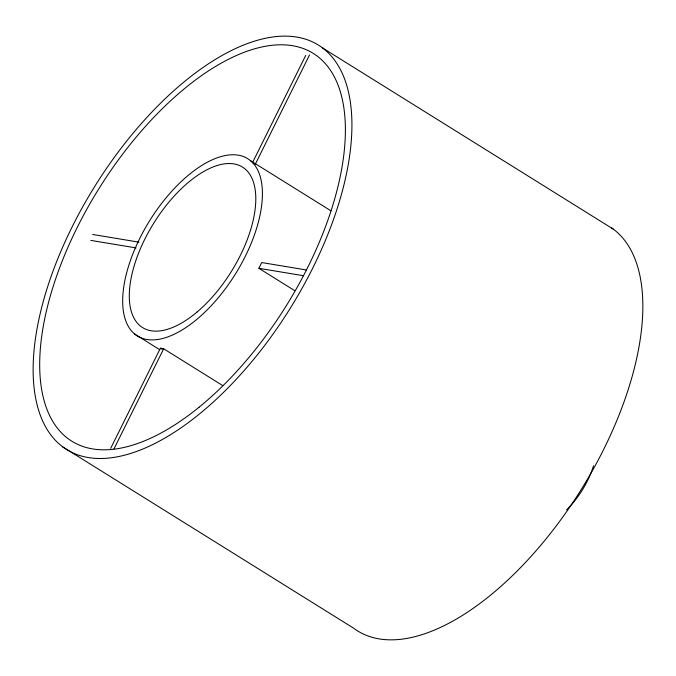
<?xml version="1.0" encoding="UTF-8"?>
<svg xmlns="http://www.w3.org/2000/svg" width="676" height="676" viewBox="0 0 676 676"><rect width="100%" height="100%" fill="white"/><g stroke="black" fill="none" stroke-linecap="round" stroke-linejoin="round"><path stroke-width="1.01" d="M110.703 448.298L160.389 348.208L163.685 348.782L222.75 385.599M252.41 162.823L305.746 55.381M114.007 448.847L163.685 348.782M255.258 164.302L309.524 54.984M294.677 290.629L258.883 268.313L261.73 262.55L306.498 269.994M92.688 234.471L138.952 242.16M90.854 240.403L136.087 247.915M258.883 268.313L303.642 275.749M322.503 47.895A238.214 115.199 -58.1 0 1 207.659 407.062A238.214 115.199 -58.1 0 1 47.523 287.106A238.214 115.199 -58.1 0 1 322.503 47.895L613.377 229.181M250.424 160.626A104.425 50.497 -58.1 0 1 197.603 318.717A104.425 50.497 -58.1 0 1 129.657 262.719A104.425 50.497 -58.1 0 1 250.424 160.626L330.936 210.811M160.389 348.208L162.172 349.331M134.701 334.079L159.747 349.695M62.623 446.819L353.497 628.105A238.214 115.199 -58.1 0 0 577.059 496.116A238.214 115.199 -58.1 0 0 611.704 227.973M593.528 465.756A55.474 26.829 -58.1 0 1 566.564 509.873M197.13 311.957A94.53 45.715 -58.1 0 0 244.94 168.848A94.53 45.715 -58.1 0 0 135.614 261.266A94.53 45.715 -58.1 0 0 197.13 311.957M199.023 407.248A228.42 110.467 -58.1 0 0 321.649 59.843A228.42 110.467 -58.1 0 0 57.012 274.98A228.42 110.467 -58.1 0 0 199.023 407.248"/></g></svg>
